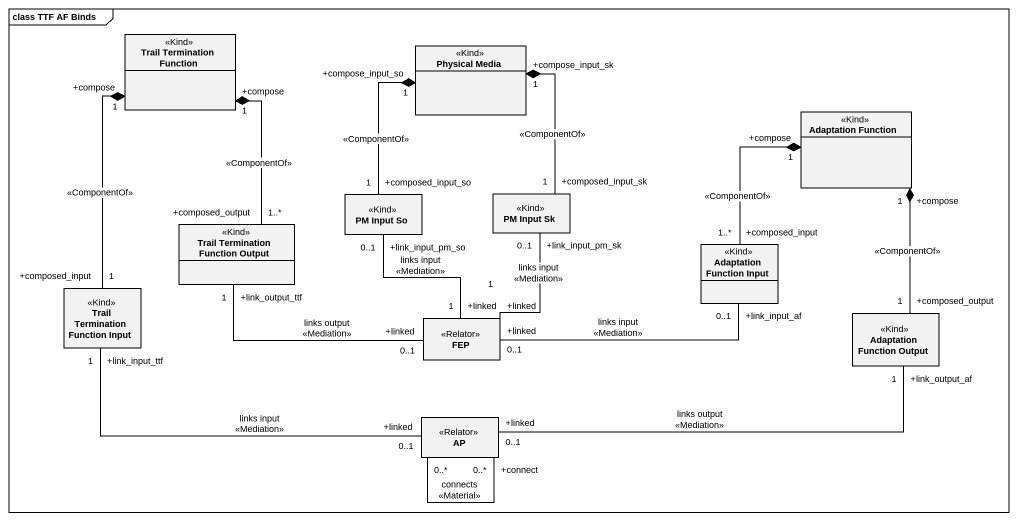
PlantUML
@startuml
mainframe class TTF AF Binds
hide circle
hide empty members
class "Trail Termination Function" as Trail_Termination_Function <<Kind>>
class "Physical Media" as Physical_Media <<Kind>>
class "Adaptation Function" as Adaptation_Function <<Kind>>
class "PM Input So" as PM_Input_So <<Kind>>
class "PM Input Sk" as PM_Input_Sk <<Kind>>
class "Trail Termination Function Output" as Trail_Termination_Function_2 <<Kind>>
class "Adaptation Function Input" as Adaptation_Function_Input <<Kind>>
class "Trail Termination Function Input" as Trail_Termination_Function_3 <<Kind>>
class FEP <<Relator>>
class "Adaptation Function Output" as Adaptation_Function_Output <<Kind>>
class AP <<Relator>>
Trail_Termination_Function "+compose\n1" *-- "+composed_output\n1..*" Trail_Termination_Function_2 : <<ComponentOf>>
Trail_Termination_Function "+compose\n1" *-- "+composed_input\n1" Trail_Termination_Function_3 : <<ComponentOf>>
Physical_Media "+compose_input_so\n1" *-- "+composed_input_so\n1" PM_Input_So : <<ComponentOf>>
Physical_Media "+compose_input_sk\n1" *-- "+composed_input_sk\n1" PM_Input_Sk : <<ComponentOf>>
Adaptation_Function "+compose\n1" *-- "+composed_input\n1..*" Adaptation_Function_Input : <<ComponentOf>>
Adaptation_Function "+compose\n1" *-- "+composed_output\n1" Adaptation_Function_Output : <<ComponentOf>>
FEP "+linked\n1" -up- "+link_input_pm_so\n0..1" PM_Input_So : links input\n<<Mediation>>
FEP "+linked\n1" -up- "+link_input_pm_sk\n0..1" PM_Input_Sk : links input\n<<Mediation>>
FEP "+linked\n0..1" -left- "+link_output_ttf\n1" Trail_Termination_Function_2 : links output\n<<Mediation>>
FEP "+linked\n0..1" -right- "+link_input_af\n0..1" Adaptation_Function_Input : links input\n<<Mediation>>
AP "+linked\n0..1" -left- "+link_input_ttf\n1" Trail_Termination_Function_3 : links input\n<<Mediation>>
AP "+linked\n0..1" -right- "+link_output_af\n1" Adaptation_Function_Output : links output\n<<Mediation>>
AP "0..*" -- "+connect\n0..*" AP : connects\n<<Material>>
@enduml
